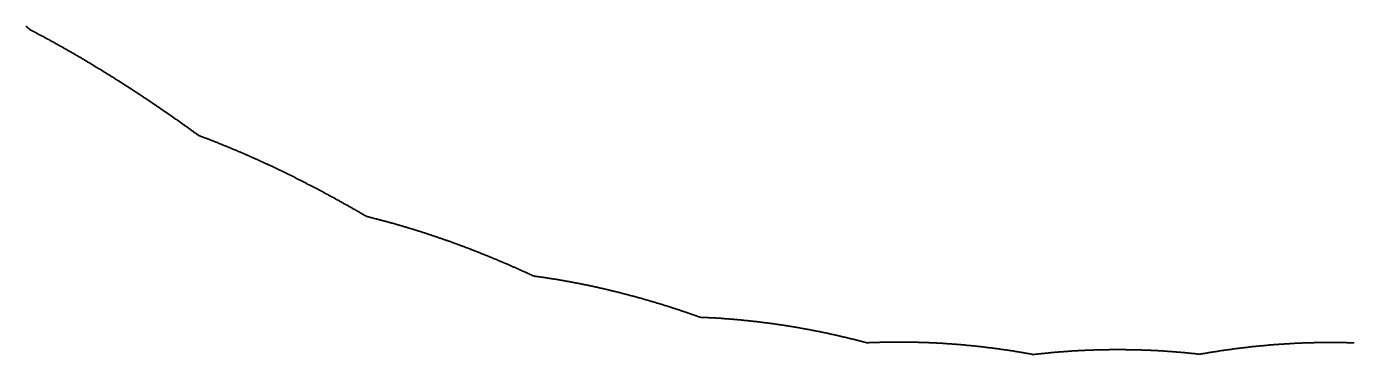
# Model space of a CAD drawing. Header units: metres. Extents: x 0 to 360, y 46 to 216.
# Drawn here: x 135.01 to 146.25, y 53.09 to 55.87 of the extents above; entities that cross this region are included whole.
import ezdxf

# ---------------------------------------------------------------- set-up
doc = ezdxf.new("R2010")
doc.units = ezdxf.units.M

msp = doc.modelspace()

# ---------------------------------------------------------------- linework, layer by layer
for p in [(135.009, 55.867), (135.015, 55.862), (135.021, 55.856), (135.026, 55.851), (135.032, 55.846), (135.038, 55.841), (135.044, 55.837), (135.05, 55.834), (135.056, 55.831), (135.061, 55.828), (135.067, 55.825), (135.073, 55.822), (135.079, 55.819), (135.085, 55.816), (135.091, 55.813), (135.097, 55.81), (135.102, 55.806), (135.108, 55.803), (135.114, 55.8), (135.12, 55.797), (135.126, 55.794), (135.132, 55.791), (135.137, 55.788), (135.143, 55.784), (135.149, 55.781), (135.155, 55.778), (135.161, 55.775), (135.167, 55.772), (135.173, 55.769), (135.178, 55.765), (135.184, 55.762), (135.19, 55.759), (135.196, 55.756), (135.202, 55.753), (135.208, 55.749), (135.213, 55.746), (135.219, 55.743), (135.225, 55.74), (135.231, 55.737), (135.237, 55.733), (135.243, 55.73), (135.249, 55.727), (135.254, 55.724), (135.26, 55.72), (135.266, 55.717), (135.272, 55.714), (135.278, 55.711), (135.284, 55.707), (135.29, 55.704), (135.295, 55.701), (135.301, 55.697), (135.307, 55.694), (135.313, 55.691), (135.319, 55.688), (135.325, 55.684), (135.33, 55.681), (135.336, 55.678), (135.342, 55.674), (135.348, 55.671), (135.354, 55.668), (135.36, 55.664), (135.366, 55.661), (135.371, 55.658), (135.377, 55.654), (135.383, 55.651), (135.389, 55.647), (135.395, 55.644), (135.401, 55.641), (135.406, 55.637), (135.412, 55.634), (135.418, 55.631), (135.424, 55.627), (135.43, 55.624), (135.436, 55.62), (135.442, 55.617), (135.447, 55.614), (135.453, 55.61), (135.459, 55.607), (135.465, 55.603), (135.471, 55.6), (135.477, 55.596), (135.483, 55.593), (135.488, 55.589), (135.494, 55.586), (135.5, 55.583), (135.506, 55.579), (135.512, 55.576), (135.518, 55.572), (135.523, 55.569), (135.529, 55.565), (135.535, 55.562), (135.541, 55.558), (135.547, 55.555), (135.553, 55.551), (135.559, 55.548), (135.564, 55.544), (135.57, 55.541), (135.576, 55.537), (135.582, 55.533), (135.588, 55.53), (135.594, 55.526), (135.6, 55.523), (135.605, 55.519), (135.611, 55.516), (135.617, 55.512), (135.623, 55.509), (135.629, 55.505), (135.635, 55.501), (135.64, 55.498), (135.646, 55.494), (135.652, 55.491), (135.658, 55.487), (135.664, 55.483), (135.67, 55.48), (135.676, 55.476), (135.681, 55.473), (135.687, 55.469), (135.693, 55.465), (135.699, 55.462), (135.705, 55.458), (135.711, 55.454), (135.717, 55.451), (135.722, 55.447), (135.728, 55.444), (135.734, 55.44), (135.74, 55.436), (135.746, 55.433), (135.752, 55.429), (135.757, 55.425), (135.763, 55.421), (135.769, 55.418), (135.775, 55.414), (135.781, 55.41), (135.787, 55.407), (135.793, 55.403), (135.798, 55.399), (135.804, 55.396), (135.81, 55.392), (135.816, 55.388), (135.822, 55.384), (135.828, 55.381), (135.834, 55.377), (135.839, 55.373), (135.845, 55.369), (135.851, 55.366), (135.857, 55.362), (135.863, 55.358), (135.869, 55.354), (135.874, 55.35), (135.88, 55.347), (135.886, 55.343), (135.892, 55.339), (135.898, 55.335), (135.904, 55.332), (135.91, 55.328), (135.915, 55.324), (135.921, 55.32), (135.927, 55.316), (135.933, 55.312), (135.939, 55.309), (135.945, 55.305), (135.951, 55.301), (135.956, 55.297), (135.962, 55.293), (135.968, 55.289), (135.974, 55.285), (135.98, 55.282), (135.986, 55.278), (135.991, 55.274), (135.997, 55.27), (136.003, 55.266), (136.009, 55.262), (136.015, 55.258), (136.021, 55.254), (136.027, 55.25), (136.032, 55.247), (136.038, 55.243), (136.044, 55.239), (136.05, 55.235), (136.056, 55.231), (136.062, 55.227), (136.068, 55.223), (136.073, 55.219), (136.079, 55.215), (136.085, 55.211), (136.091, 55.207), (136.097, 55.203), (136.103, 55.199), (136.109, 55.195), (136.114, 55.191), (136.12, 55.187), (136.126, 55.183), (136.132, 55.179), (136.138, 55.175), (136.144, 55.171), (136.149, 55.167), (136.155, 55.163), (136.161, 55.159), (136.167, 55.155), (136.173, 55.151), (136.179, 55.147), (136.185, 55.143), (136.19, 55.139), (136.196, 55.135), (136.202, 55.131), (136.208, 55.127), (136.214, 55.123), (136.22, 55.119), (136.226, 55.115), (136.231, 55.111), (136.237, 55.107), (136.243, 55.103), (136.249, 55.098), (136.255, 55.094), (136.261, 55.09), (136.266, 55.086), (136.272, 55.082), (136.278, 55.078), (136.284, 55.074), (136.29, 55.07), (136.296, 55.066), (136.302, 55.061), (136.307, 55.057), (136.313, 55.053), (136.319, 55.049), (136.325, 55.045), (136.331, 55.041), (136.337, 55.037), (136.343, 55.032), (136.348, 55.028), (136.354, 55.024), (136.36, 55.02), (136.366, 55.016), (136.372, 55.012), (136.378, 55.007), (136.384, 55.003), (136.389, 54.999), (136.395, 54.995), (136.401, 54.991), (136.407, 54.986), (136.413, 54.982), (136.419, 54.978), (136.424, 54.974), (136.43, 54.969), (136.436, 54.965), (136.442, 54.961), (136.448, 54.957), (136.454, 54.952), (136.46, 54.948), (136.465, 54.944), (136.471, 54.941), (136.477, 54.939), (136.483, 54.937), (136.489, 54.935), (136.495, 54.932), (136.501, 54.93), (136.506, 54.928), (136.512, 54.926), (136.518, 54.924), (136.524, 54.921), (136.53, 54.919), (136.536, 54.917), (136.542, 54.915), (136.547, 54.912), (136.553, 54.91), (136.559, 54.908), (136.565, 54.906), (136.571, 54.903), (136.577, 54.901), (136.582, 54.899), (136.588, 54.896), (136.594, 54.894), (136.6, 54.892), (136.606, 54.889), (136.612, 54.887), (136.618, 54.885), (136.623, 54.882), (136.629, 54.88), (136.635, 54.878), (136.641, 54.875), (136.647, 54.873), (136.653, 54.871), (136.659, 54.868), (136.664, 54.866), (136.67, 54.864), (136.676, 54.861), (136.682, 54.859), (136.688, 54.856), (136.694, 54.854), (136.7, 54.852), (136.705, 54.849), (136.711, 54.847), (136.717, 54.844), (136.723, 54.842), (136.729, 54.84), (136.735, 54.837), (136.741, 54.835), (136.746, 54.832), (136.752, 54.83), (136.758, 54.827), (136.764, 54.825), (136.77, 54.822), (136.776, 54.82), (136.781, 54.818), (136.787, 54.815), (136.793, 54.813), (136.799, 54.81), (136.805, 54.808), (136.811, 54.805), (136.817, 54.803), (136.822, 54.8), (136.828, 54.798), (136.834, 54.795), (136.84, 54.793), (136.846, 54.79), (136.852, 54.787), (136.858, 54.785), (136.863, 54.782), (136.869, 54.78), (136.875, 54.777), (136.881, 54.775), (136.887, 54.772), (136.893, 54.77), (136.899, 54.767), (136.904, 54.764), (136.91, 54.762), (136.916, 54.759), (136.922, 54.757), (136.928, 54.754), (136.934, 54.751), (136.94, 54.749), (136.945, 54.746), (136.951, 54.743), (136.957, 54.741), (136.963, 54.738), (136.969, 54.736), (136.975, 54.733), (136.981, 54.73), (136.986, 54.728), (136.992, 54.725), (136.998, 54.722), (137.004, 54.72), (137.01, 54.717), (137.016, 54.714), (137.022, 54.712), (137.027, 54.709), (137.033, 54.706), (137.039, 54.703), (137.045, 54.701), (137.051, 54.698), (137.057, 54.695), (137.062, 54.693), (137.068, 54.69), (137.074, 54.687), (137.08, 54.684), (137.086, 54.682), (137.092, 54.679), (137.098, 54.676), (137.103, 54.673), (137.109, 54.671), (137.115, 54.668), (137.121, 54.665), (137.127, 54.662), (137.133, 54.659), (137.139, 54.657), (137.144, 54.654), (137.15, 54.651), (137.156, 54.648), (137.162, 54.645), (137.168, 54.643), (137.174, 54.64), (137.18, 54.637), (137.185, 54.634), (137.191, 54.631), (137.197, 54.628), (137.203, 54.625), (137.209, 54.623), (137.215, 54.62), (137.221, 54.617), (137.226, 54.614), (137.232, 54.611), (137.238, 54.608), (137.244, 54.605), (137.25, 54.602), (137.256, 54.6), (137.262, 54.597), (137.267, 54.594), (137.273, 54.591), (137.279, 54.588), (137.285, 54.585), (137.291, 54.582), (137.297, 54.579), (137.303, 54.576), (137.308, 54.573), (137.314, 54.57), (137.32, 54.567), (137.326, 54.564), (137.332, 54.561), (137.338, 54.558), (137.344, 54.555), (137.349, 54.552), (137.355, 54.549), (137.361, 54.547), (137.367, 54.544), (137.373, 54.54), (137.379, 54.537), (137.385, 54.534), (137.39, 54.531), (137.396, 54.528), (137.402, 54.525), (137.408, 54.522), (137.414, 54.519), (137.42, 54.516), (137.426, 54.513), (137.431, 54.51), (137.437, 54.507), (137.443, 54.504), (137.449, 54.501), (137.455, 54.498), (137.461, 54.495), (137.466, 54.492), (137.472, 54.489), (137.478, 54.486), (137.484, 54.482), (137.49, 54.479), (137.496, 54.476), (137.502, 54.473), (137.507, 54.47), (137.513, 54.467), (137.519, 54.464), (137.525, 54.461), (137.531, 54.457), (137.537, 54.454), (137.543, 54.451), (137.548, 54.448), (137.554, 54.445), (137.56, 54.442), (137.566, 54.439), (137.572, 54.435), (137.578, 54.432), (137.584, 54.429), (137.589, 54.426), (137.595, 54.423), (137.601, 54.419), (137.607, 54.416), (137.613, 54.413), (137.619, 54.41), (137.625, 54.407), (137.63, 54.403), (137.636, 54.4), (137.642, 54.397), (137.648, 54.394), (137.654, 54.39), (137.66, 54.387), (137.666, 54.384), (137.671, 54.381), (137.677, 54.377), (137.683, 54.374), (137.689, 54.371), (137.695, 54.367), (137.701, 54.364), (137.707, 54.361), (137.712, 54.358), (137.718, 54.354), (137.724, 54.351), (137.73, 54.348), (137.736, 54.344), (137.742, 54.341), (137.748, 54.338), (137.753, 54.334), (137.759, 54.331), (137.765, 54.328), (137.771, 54.324), (137.777, 54.321), (137.783, 54.318), (137.789, 54.314), (137.794, 54.311), (137.8, 54.308), (137.806, 54.304), (137.812, 54.301), (137.818, 54.297), (137.824, 54.294), (137.83, 54.291), (137.835, 54.287), (137.841, 54.284), (137.847, 54.28), (137.853, 54.277), (137.859, 54.274), (137.865, 54.27), (137.871, 54.267), (137.876, 54.263), (137.882, 54.26), (137.888, 54.257), (137.894, 54.255), (137.9, 54.254), (137.906, 54.252), (137.912, 54.251), (137.917, 54.249), (137.923, 54.248), (137.929, 54.246), (137.935, 54.245), (137.941, 54.243), (137.947, 54.242), (137.953, 54.24), (137.958, 54.239), (137.964, 54.237), (137.97, 54.236), (137.976, 54.234), (137.982, 54.233), (137.988, 54.231), (137.994, 54.23), (137.999, 54.228), (138.005, 54.227), (138.011, 54.225), (138.017, 54.224), (138.023, 54.222), (138.029, 54.22), (138.035, 54.219), (138.04, 54.217), (138.046, 54.216), (138.052, 54.214), (138.058, 54.213), (138.064, 54.211), (138.07, 54.209), (138.076, 54.208), (138.081, 54.206), (138.087, 54.205), (138.093, 54.203), (138.099, 54.201), (138.105, 54.2), (138.111, 54.198), (138.117, 54.196), (138.122, 54.195), (138.128, 54.193), (138.134, 54.191), (138.14, 54.19), (138.146, 54.188), (138.152, 54.186), (138.158, 54.185), (138.163, 54.183), (138.169, 54.181), (138.175, 54.18), (138.181, 54.178), (138.187, 54.176), (138.193, 54.174), (138.199, 54.173), (138.204, 54.171), (138.21, 54.169), (138.216, 54.167), (138.222, 54.166), (138.228, 54.164), (138.234, 54.162), (138.24, 54.16), (138.245, 54.159), (138.251, 54.157), (138.257, 54.155), (138.263, 54.153), (138.269, 54.152), (138.275, 54.15), (138.281, 54.148), (138.286, 54.146), (138.292, 54.144), (138.298, 54.143), (138.304, 54.141), (138.31, 54.139), (138.316, 54.137), (138.322, 54.135), (138.327, 54.133), (138.333, 54.132), (138.339, 54.13), (138.345, 54.128), (138.351, 54.126), (138.357, 54.124), (138.363, 54.122), (138.368, 54.12), (138.374, 54.118), (138.38, 54.117), (138.386, 54.115), (138.392, 54.113), (138.398, 54.111), (138.404, 54.109), (138.409, 54.107), (138.415, 54.105), (138.421, 54.103), (138.427, 54.101), (138.433, 54.099), (138.439, 54.097), (138.445, 54.095), (138.451, 54.093), (138.456, 54.091), (138.462, 54.089), (138.468, 54.087), (138.474, 54.085), (138.48, 54.084), (138.486, 54.082), (138.492, 54.08), (138.497, 54.078), (138.503, 54.076), (138.509, 54.073), (138.515, 54.071), (138.521, 54.069), (138.527, 54.067), (138.533, 54.065), (138.538, 54.063), (138.544, 54.061), (138.55, 54.059), (138.556, 54.057), (138.562, 54.055), (138.568, 54.053), (138.574, 54.051), (138.579, 54.049), (138.585, 54.047), (138.591, 54.045), (138.597, 54.043), (138.603, 54.041), (138.609, 54.038), (138.615, 54.036), (138.62, 54.034), (138.626, 54.032), (138.632, 54.03), (138.638, 54.028), (138.644, 54.026), (138.65, 54.024), (138.656, 54.021), (138.661, 54.019), (138.667, 54.017), (138.673, 54.015), (138.679, 54.013), (138.685, 54.011), (138.691, 54.008), (138.697, 54.006), (138.702, 54.004), (138.708, 54.002), (138.714, 54), (138.72, 53.997), (138.726, 53.995), (138.732, 53.993), (138.738, 53.991), (138.744, 53.989), (138.749, 53.986), (138.755, 53.984), (138.761, 53.982), (138.767, 53.98), (138.773, 53.977), (138.779, 53.975), (138.785, 53.973), (138.79, 53.971), (138.796, 53.968), (138.802, 53.966), (138.808, 53.964), (138.814, 53.961), (138.82, 53.959), (138.826, 53.957), (138.831, 53.954), (138.837, 53.952), (138.843, 53.95), (138.849, 53.948), (138.855, 53.945), (138.861, 53.943), (138.867, 53.94), (138.872, 53.938), (138.878, 53.936), (138.884, 53.933), (138.89, 53.931), (138.896, 53.929), (138.902, 53.926), (138.908, 53.924), (138.913, 53.922), (138.919, 53.919), (138.925, 53.917), (138.931, 53.914), (138.937, 53.912), (138.943, 53.91), (138.949, 53.907), (138.954, 53.905), (138.96, 53.902), (138.966, 53.9), (138.972, 53.897), (138.978, 53.895), (138.984, 53.893), (138.99, 53.89), (138.996, 53.888), (139.001, 53.885), (139.007, 53.883), (139.013, 53.88), (139.019, 53.878), (139.025, 53.875), (139.031, 53.873), (139.037, 53.87), (139.042, 53.868), (139.048, 53.865), (139.054, 53.863), (139.06, 53.86), (139.066, 53.858), (139.072, 53.855), (139.078, 53.853), (139.083, 53.85), (139.089, 53.848), (139.095, 53.845), (139.101, 53.843), (139.107, 53.84), (139.113, 53.837), (139.119, 53.835), (139.124, 53.832), (139.13, 53.83), (139.136, 53.827), (139.142, 53.825), (139.148, 53.822), (139.154, 53.819), (139.16, 53.817), (139.165, 53.814), (139.171, 53.811), (139.177, 53.809), (139.183, 53.806), (139.189, 53.804), (139.195, 53.801), (139.201, 53.798), (139.207, 53.796), (139.212, 53.793), (139.218, 53.79), (139.224, 53.788), (139.23, 53.785), (139.236, 53.782), (139.242, 53.78), (139.248, 53.777), (139.253, 53.774), (139.259, 53.772), (139.265, 53.769), (139.271, 53.766), (139.277, 53.764), (139.283, 53.761), (139.289, 53.758), (139.294, 53.755), (139.3, 53.753), (139.306, 53.751), (139.312, 53.75), (139.318, 53.749), (139.324, 53.748), (139.33, 53.747), (139.335, 53.747), (139.341, 53.746), (139.347, 53.745), (139.353, 53.744), (139.359, 53.743), (139.365, 53.742), (139.371, 53.742), (139.376, 53.741), (139.382, 53.74), (139.388, 53.739), (139.394, 53.738), (139.4, 53.737), (139.406, 53.736), (139.412, 53.735), (139.418, 53.735), (139.423, 53.734), (139.429, 53.733), (139.435, 53.732), (139.441, 53.731), (139.447, 53.73), (139.453, 53.729), (139.459, 53.728), (139.464, 53.727), (139.47, 53.726), (139.476, 53.725), (139.482, 53.724), (139.488, 53.723), (139.494, 53.723), (139.5, 53.722), (139.505, 53.721), (139.511, 53.72), (139.517, 53.719), (139.523, 53.718), (139.529, 53.717), (139.535, 53.716), (139.541, 53.715), (139.547, 53.714), (139.552, 53.713), (139.558, 53.712), (139.564, 53.711), (139.57, 53.71), (139.576, 53.708), (139.582, 53.707), (139.588, 53.706), (139.593, 53.705), (139.599, 53.704), (139.605, 53.703), (139.611, 53.702), (139.617, 53.701), (139.623, 53.7), (139.629, 53.699), (139.634, 53.698), (139.64, 53.697), (139.646, 53.696), (139.652, 53.694), (139.658, 53.693), (139.664, 53.692), (139.67, 53.691), (139.675, 53.69), (139.681, 53.689), (139.687, 53.688), (139.693, 53.686), (139.699, 53.685), (139.705, 53.684), (139.711, 53.683), (139.717, 53.682), (139.722, 53.681), (139.728, 53.679), (139.734, 53.678), (139.74, 53.677), (139.746, 53.676), (139.752, 53.675), (139.758, 53.673), (139.763, 53.672), (139.769, 53.671), (139.775, 53.67), (139.781, 53.669), (139.787, 53.667), (139.793, 53.666), (139.799, 53.665), (139.804, 53.664), (139.81, 53.662), (139.816, 53.661), (139.822, 53.66), (139.828, 53.658), (139.834, 53.657), (139.84, 53.656), (139.846, 53.655), (139.851, 53.653), (139.857, 53.652), (139.863, 53.651), (139.869, 53.649), (139.875, 53.648), (139.881, 53.647), (139.887, 53.645), (139.892, 53.644), (139.898, 53.643), (139.904, 53.641), (139.91, 53.64), (139.916, 53.639), (139.922, 53.637), (139.928, 53.636), (139.934, 53.634), (139.939, 53.633), (139.945, 53.632), (139.951, 53.63), (139.957, 53.629), (139.963, 53.627), (139.969, 53.626), (139.975, 53.625), (139.98, 53.623), (139.986, 53.622), (139.992, 53.62), (139.998, 53.619), (140.004, 53.617), (140.01, 53.616), (140.016, 53.615), (140.021, 53.613), (140.027, 53.612), (140.033, 53.61), (140.039, 53.609), (140.045, 53.607), (140.051, 53.606), (140.057, 53.604), (140.063, 53.603), (140.068, 53.601), (140.074, 53.6), (140.08, 53.598), (140.086, 53.597), (140.092, 53.595), (140.098, 53.594), (140.104, 53.592), (140.109, 53.59), (140.115, 53.589), (140.121, 53.587), (140.127, 53.586), (140.133, 53.584), (140.139, 53.583), (140.145, 53.581), (140.151, 53.579), (140.156, 53.578), (140.162, 53.576), (140.168, 53.575), (140.174, 53.573), (140.18, 53.571), (140.186, 53.57), (140.192, 53.568), (140.197, 53.567), (140.203, 53.565), (140.209, 53.563), (140.215, 53.562), (140.221, 53.56), (140.227, 53.558), (140.233, 53.557), (140.238, 53.555), (140.244, 53.553), (140.25, 53.552), (140.256, 53.55), (140.262, 53.548), (140.268, 53.547), (140.274, 53.545), (140.28, 53.543), (140.285, 53.541), (140.291, 53.54), (140.297, 53.538), (140.303, 53.536), (140.309, 53.535), (140.315, 53.533), (140.321, 53.531), (140.326, 53.529), (140.332, 53.528), (140.338, 53.526), (140.344, 53.524), (140.35, 53.522), (140.356, 53.521), (140.362, 53.519), (140.368, 53.517), (140.373, 53.515), (140.379, 53.513), (140.385, 53.512), (140.391, 53.51), (140.397, 53.508), (140.403, 53.506), (140.409, 53.504), (140.414, 53.502), (140.42, 53.501), (140.426, 53.499), (140.432, 53.497), (140.438, 53.495), (140.444, 53.493), (140.45, 53.491), (140.456, 53.49), (140.461, 53.488), (140.467, 53.486), (140.473, 53.484), (140.479, 53.482), (140.485, 53.48), (140.491, 53.478), (140.497, 53.476), (140.502, 53.474), (140.508, 53.472), (140.514, 53.471), (140.52, 53.469), (140.526, 53.467), (140.532, 53.465), (140.538, 53.463), (140.544, 53.461), (140.549, 53.459), (140.555, 53.457), (140.561, 53.455), (140.567, 53.453), (140.573, 53.451), (140.579, 53.449), (140.585, 53.447), (140.59, 53.445), (140.596, 53.443), (140.602, 53.441), (140.608, 53.439), (140.614, 53.437), (140.62, 53.435), (140.626, 53.433), (140.632, 53.431), (140.637, 53.429), (140.643, 53.427), (140.649, 53.425), (140.655, 53.423), (140.661, 53.421), (140.667, 53.419), (140.673, 53.417), (140.678, 53.414), (140.684, 53.412), (140.69, 53.41), (140.696, 53.408), (140.702, 53.406), (140.708, 53.404), (140.714, 53.402), (140.72, 53.401), (140.725, 53.4), (140.731, 53.4), (140.737, 53.4), (140.743, 53.4), (140.749, 53.399), (140.755, 53.399), (140.761, 53.399), (140.766, 53.399), (140.772, 53.398), (140.778, 53.398), (140.784, 53.398), (140.79, 53.397), (140.796, 53.397), (140.802, 53.397), (140.808, 53.397), (140.813, 53.396), (140.819, 53.396), (140.825, 53.396), (140.831, 53.395), (140.837, 53.395), (140.843, 53.395), (140.849, 53.394), (140.854, 53.394), (140.86, 53.393), (140.866, 53.393), (140.872, 53.393), (140.878, 53.392), (140.884, 53.392), (140.89, 53.392), (140.896, 53.391), (140.901, 53.391), (140.907, 53.39), (140.913, 53.39), (140.919, 53.39), (140.925, 53.389), (140.931, 53.389), (140.937, 53.388), (140.942, 53.388), (140.948, 53.387), (140.954, 53.387), (140.96, 53.387), (140.966, 53.386), (140.972, 53.386), (140.978, 53.385), (140.984, 53.385), (140.989, 53.384), (140.995, 53.384), (141.001, 53.383), (141.007, 53.383), (141.013, 53.382), (141.019, 53.382), (141.025, 53.381), (141.03, 53.381), (141.036, 53.38), (141.042, 53.38), (141.048, 53.379), (141.054, 53.379), (141.06, 53.378), (141.066, 53.377), (141.072, 53.377), (141.077, 53.376), (141.083, 53.376), (141.089, 53.375), (141.095, 53.375), (141.101, 53.374), (141.107, 53.373), (141.113, 53.373), (141.119, 53.372), (141.124, 53.372), (141.13, 53.371), (141.136, 53.37), (141.142, 53.37), (141.148, 53.369), (141.154, 53.368), (141.16, 53.368), (141.165, 53.367), (141.171, 53.366), (141.177, 53.366), (141.183, 53.365), (141.189, 53.364), (141.195, 53.364), (141.201, 53.363), (141.207, 53.362), (141.212, 53.362), (141.218, 53.361), (141.224, 53.36), (141.23, 53.36), (141.236, 53.359), (141.242, 53.358), (141.248, 53.357), (141.254, 53.357), (141.259, 53.356), (141.265, 53.355), (141.271, 53.354), (141.277, 53.354), (141.283, 53.353), (141.289, 53.352), (141.295, 53.351), (141.3, 53.351), (141.306, 53.35), (141.312, 53.349), (141.318, 53.348), (141.324, 53.347), (141.33, 53.347), (141.336, 53.346), (141.342, 53.345), (141.347, 53.344), (141.353, 53.343), (141.359, 53.342), (141.365, 53.342), (141.371, 53.341), (141.377, 53.34), (141.383, 53.339), (141.389, 53.338), (141.394, 53.337), (141.4, 53.336), (141.406, 53.336), (141.412, 53.335), (141.418, 53.334), (141.424, 53.333), (141.43, 53.332), (141.435, 53.331), (141.441, 53.33), (141.447, 53.329), (141.453, 53.328), (141.459, 53.327), (141.465, 53.326), (141.471, 53.326), (141.477, 53.325), (141.482, 53.324), (141.488, 53.323), (141.494, 53.322), (141.5, 53.321), (141.506, 53.32), (141.512, 53.319), (141.518, 53.318), (141.524, 53.317), (141.529, 53.316), (141.535, 53.315), (141.541, 53.314), (141.547, 53.313), (141.553, 53.312), (141.559, 53.311), (141.565, 53.31), (141.57, 53.309), (141.576, 53.308), (141.582, 53.307), (141.588, 53.306), (141.594, 53.304), (141.6, 53.303), (141.606, 53.302), (141.612, 53.301), (141.617, 53.3), (141.623, 53.299), (141.629, 53.298), (141.635, 53.297), (141.641, 53.296), (141.647, 53.295), (141.653, 53.294), (141.659, 53.292), (141.664, 53.291), (141.67, 53.29), (141.676, 53.289), (141.682, 53.288), (141.688, 53.287), (141.694, 53.286), (141.7, 53.284), (141.706, 53.283), (141.711, 53.282), (141.717, 53.281), (141.723, 53.28), (141.729, 53.279), (141.735, 53.277), (141.741, 53.276), (141.747, 53.275), (141.752, 53.274), (141.758, 53.273), (141.764, 53.271), (141.77, 53.27), (141.776, 53.269), (141.782, 53.268), (141.788, 53.266), (141.794, 53.265), (141.799, 53.264), (141.805, 53.263), (141.811, 53.261), (141.817, 53.26), (141.823, 53.259), (141.829, 53.257), (141.835, 53.256), (141.841, 53.255), (141.846, 53.254), (141.852, 53.252), (141.858, 53.251), (141.864, 53.25), (141.87, 53.248), (141.876, 53.247), (141.882, 53.246), (141.888, 53.244), (141.893, 53.243), (141.899, 53.242), (141.905, 53.24), (141.911, 53.239), (141.917, 53.238), (141.923, 53.236), (141.929, 53.235), (141.934, 53.233), (141.94, 53.232), (141.946, 53.231), (141.952, 53.229), (141.958, 53.228), (141.964, 53.226), (141.97, 53.225), (141.976, 53.224), (141.981, 53.222), (141.987, 53.221), (141.993, 53.219), (141.999, 53.218), (142.005, 53.216), (142.011, 53.215), (142.017, 53.214), (142.023, 53.212), (142.028, 53.211), (142.034, 53.209), (142.04, 53.208), (142.046, 53.206), (142.052, 53.205), (142.058, 53.203), (142.064, 53.202), (142.07, 53.2), (142.075, 53.199), (142.081, 53.197), (142.087, 53.196), (142.093, 53.194), (142.099, 53.193), (142.105, 53.191), (142.111, 53.189), (142.117, 53.188), (142.122, 53.186), (142.128, 53.185), (142.134, 53.185), (142.14, 53.185), (142.146, 53.185), (142.152, 53.186), (142.158, 53.186), (142.164, 53.186), (142.169, 53.186), (142.175, 53.187), (142.181, 53.187), (142.187, 53.187), (142.193, 53.187), (142.199, 53.187), (142.205, 53.188), (142.21, 53.188), (142.216, 53.188), (142.222, 53.188), (142.228, 53.188), (142.234, 53.188), (142.24, 53.189), (142.246, 53.189), (142.252, 53.189), (142.257, 53.189), (142.263, 53.189), (142.269, 53.189), (142.275, 53.189), (142.281, 53.19), (142.287, 53.19), (142.293, 53.19), (142.299, 53.19), (142.304, 53.19), (142.31, 53.19), (142.316, 53.19), (142.322, 53.19), (142.328, 53.19), (142.334, 53.19), (142.34, 53.19), (142.346, 53.191), (142.351, 53.191), (142.357, 53.191), (142.363, 53.191), (142.369, 53.191), (142.375, 53.191), (142.381, 53.191), (142.387, 53.191), (142.393, 53.191), (142.398, 53.191), (142.404, 53.191), (142.41, 53.191), (142.416, 53.191), (142.422, 53.191), (142.428, 53.191), (142.434, 53.191), (142.44, 53.191), (142.445, 53.191), (142.451, 53.191), (142.457, 53.191), (142.463, 53.19), (142.469, 53.19), (142.475, 53.19), (142.481, 53.19), (142.487, 53.19), (142.492, 53.19), (142.498, 53.19), (142.504, 53.19), (142.51, 53.19), (142.516, 53.19), (142.522, 53.19), (142.528, 53.189), (142.534, 53.189), (142.539, 53.189), (142.545, 53.189), (142.551, 53.189), (142.557, 53.189), (142.563, 53.189), (142.569, 53.188), (142.575, 53.188), (142.581, 53.188), (142.586, 53.188), (142.592, 53.188), (142.598, 53.188), (142.604, 53.187), (142.61, 53.187), (142.616, 53.187), (142.622, 53.187), (142.628, 53.187), (142.633, 53.186), (142.639, 53.186), (142.645, 53.186), (142.651, 53.186), (142.657, 53.185), (142.663, 53.185), (142.669, 53.185), (142.675, 53.185), (142.68, 53.184), (142.686, 53.184), (142.692, 53.184), (142.698, 53.184), (142.704, 53.183), (142.71, 53.183), (142.716, 53.183), (142.722, 53.182), (142.727, 53.182), (142.733, 53.182), (142.739, 53.181), (142.745, 53.181), (142.751, 53.181), (142.757, 53.18), (142.763, 53.18), (142.769, 53.18), (142.774, 53.179), (142.78, 53.179), (142.786, 53.179), (142.792, 53.178), (142.798, 53.178), (142.804, 53.178), (142.81, 53.177), (142.816, 53.177), (142.821, 53.176), (145.692, 53.176), (145.697, 53.177), (145.703, 53.177), (145.709, 53.177), (145.715, 53.178), (145.721, 53.178), (145.727, 53.178), (145.733, 53.179), (145.739, 53.179), (145.745, 53.179), (145.75, 53.179), (145.756, 53.18), (145.762, 53.18), (145.768, 53.18), (145.774, 53.181), (145.78, 53.181), (145.786, 53.181), (145.792, 53.181), (145.798, 53.182), (145.803, 53.182), (145.809, 53.182), (145.815, 53.182), (145.821, 53.183), (145.827, 53.183), (145.833, 53.183), (145.839, 53.183), (145.845, 53.183), (145.851, 53.184), (145.856, 53.184), (145.862, 53.184), (145.868, 53.184), (145.874, 53.184), (145.88, 53.185), (145.886, 53.185), (145.892, 53.185), (145.898, 53.185), (145.904, 53.185), (145.91, 53.185), (145.915, 53.185), (145.921, 53.186), (145.927, 53.186), (145.933, 53.186), (145.939, 53.186), (145.945, 53.186), (145.951, 53.186), (145.957, 53.186), (145.963, 53.186), (145.968, 53.186), (145.974, 53.187), (145.98, 53.187), (145.986, 53.187), (145.992, 53.187), (145.998, 53.187), (146.004, 53.187), (146.01, 53.187), (146.016, 53.187), (146.021, 53.187), (146.027, 53.187), (146.033, 53.187), (146.039, 53.187), (146.045, 53.187), (146.051, 53.187), (146.057, 53.187), (146.063, 53.187), (146.069, 53.187), (146.074, 53.187), (146.08, 53.187), (146.086, 53.187), (146.092, 53.187), (146.098, 53.187), (146.104, 53.187), (146.11, 53.187), (146.116, 53.187), (146.122, 53.187), (146.127, 53.187), (146.133, 53.187), (146.139, 53.187), (146.145, 53.186), (146.151, 53.186), (146.157, 53.186), (146.163, 53.186), (146.169, 53.186), (146.175, 53.186), (146.18, 53.186), (146.186, 53.186), (146.192, 53.186), (146.198, 53.185), (146.204, 53.185), (146.21, 53.185), (146.216, 53.185), (146.222, 53.185), (146.228, 53.185), (146.233, 53.185), (146.239, 53.184), (146.245, 53.184), (146.251, 53.184), (142.827, 53.176), (142.833, 53.176), (142.839, 53.175), (142.845, 53.175), (142.851, 53.174), (142.857, 53.174), (142.863, 53.173), (142.868, 53.173), (142.874, 53.173), (142.88, 53.172), (142.886, 53.172), (142.892, 53.171), (142.898, 53.171), (142.904, 53.17), (142.91, 53.17), (142.915, 53.169), (142.921, 53.169), (142.927, 53.168), (142.933, 53.168), (142.939, 53.167), (142.945, 53.167), (142.951, 53.166), (142.957, 53.166), (142.962, 53.165), (142.968, 53.165), (142.974, 53.164), (142.98, 53.163), (142.986, 53.163), (142.992, 53.162), (142.998, 53.162), (143.004, 53.161), (143.009, 53.161), (143.015, 53.16), (143.021, 53.159), (143.027, 53.159), (143.033, 53.158), (143.039, 53.158), (143.045, 53.157), (143.051, 53.156), (143.056, 53.156), (143.062, 53.155), (143.068, 53.154), (143.074, 53.154), (143.08, 53.153), (143.086, 53.153), (143.092, 53.152), (143.098, 53.151), (143.103, 53.151), (143.109, 53.15), (143.115, 53.149), (143.121, 53.148), (143.127, 53.148), (143.133, 53.147), (143.139, 53.146), (143.145, 53.146), (143.15, 53.145), (143.156, 53.144), (143.162, 53.143), (143.168, 53.143), (143.174, 53.142), (143.18, 53.141), (143.186, 53.141), (143.192, 53.14), (143.197, 53.139), (143.203, 53.138), (143.209, 53.137), (143.215, 53.137), (143.221, 53.136), (143.227, 53.135), (143.233, 53.134), (143.239, 53.134), (143.244, 53.133), (143.25, 53.132), (143.256, 53.131), (143.262, 53.13), (143.268, 53.129), (143.274, 53.129), (143.28, 53.128), (143.286, 53.127), (143.292, 53.126), (143.297, 53.125), (143.303, 53.124), (143.309, 53.124), (143.315, 53.123), (143.321, 53.122), (143.327, 53.121), (143.333, 53.12), (143.339, 53.119), (143.344, 53.118), (143.35, 53.117), (143.356, 53.116), (143.362, 53.115), (143.368, 53.115), (143.374, 53.114), (143.38, 53.113), (143.386, 53.112), (143.391, 53.111), (143.397, 53.11), (143.403, 53.109), (143.409, 53.108), (143.415, 53.107), (143.421, 53.106), (143.427, 53.105), (143.433, 53.104), (143.438, 53.103), (143.444, 53.102), (143.45, 53.101), (143.456, 53.1), (143.462, 53.099), (143.468, 53.098), (143.474, 53.097), (143.48, 53.096), (143.485, 53.095), (143.491, 53.094), (143.497, 53.093), (143.503, 53.092), (143.509, 53.091), (143.515, 53.09), (143.521, 53.089), (143.527, 53.087), (143.532, 53.086), (143.538, 53.085), (143.544, 53.086), (143.55, 53.086), (143.556, 53.087), (143.562, 53.088), (143.568, 53.088), (143.574, 53.089), (143.58, 53.09), (143.585, 53.09), (143.591, 53.091), (143.597, 53.092), (143.603, 53.092), (143.609, 53.093), (143.615, 53.094), (143.621, 53.094), (143.627, 53.095), (143.632, 53.095), (143.638, 53.096), (143.644, 53.096), (143.65, 53.097), (143.656, 53.098), (143.662, 53.098), (143.668, 53.099), (143.674, 53.099), (143.679, 53.1), (143.685, 53.1), (143.691, 53.101), (143.697, 53.102), (143.703, 53.102), (143.709, 53.103), (143.715, 53.103), (143.721, 53.104), (143.726, 53.104), (143.732, 53.105), (143.738, 53.105), (143.744, 53.106), (143.75, 53.106), (143.756, 53.107), (143.762, 53.107), (143.768, 53.108), (143.774, 53.108), (143.779, 53.108), (143.785, 53.109), (143.791, 53.109), (143.797, 53.11), (143.803, 53.11), (143.809, 53.111), (143.815, 53.111), (143.821, 53.112), (143.826, 53.112), (143.832, 53.112), (143.838, 53.113), (143.844, 53.113), (143.85, 53.114), (143.856, 53.114), (143.862, 53.114), (143.868, 53.115), (143.873, 53.115), (143.879, 53.115), (143.885, 53.116), (143.891, 53.116), (143.897, 53.116), (143.903, 53.117), (143.909, 53.117), (143.915, 53.117), (143.92, 53.118), (143.926, 53.118), (143.932, 53.118), (143.938, 53.119), (143.944, 53.119), (143.95, 53.119), (143.956, 53.12), (143.962, 53.12), (143.968, 53.12), (143.973, 53.12), (143.979, 53.121), (143.985, 53.121), (143.991, 53.121), (143.997, 53.121), (144.003, 53.122), (144.009, 53.122), (144.015, 53.122), (144.02, 53.122), (144.026, 53.123), (144.032, 53.123), (144.038, 53.123), (144.044, 53.123), (144.05, 53.123), (144.056, 53.124), (144.062, 53.124), (144.068, 53.124), (144.073, 53.124), (144.079, 53.124), (144.085, 53.125), (144.091, 53.125), (144.097, 53.125), (144.103, 53.125), (144.109, 53.125), (144.115, 53.125), (144.12, 53.125), (144.126, 53.126), (144.132, 53.126), (144.138, 53.126), (144.144, 53.126), (144.15, 53.126), (144.156, 53.126), (144.162, 53.126), (144.167, 53.126), (144.173, 53.126), (144.179, 53.126), (144.185, 53.127), (144.191, 53.127), (144.197, 53.127), (144.203, 53.127), (144.209, 53.127), (144.215, 53.127), (144.22, 53.127), (144.226, 53.127), (144.232, 53.127), (144.238, 53.127), (144.244, 53.127), (144.25, 53.127), (144.256, 53.127), (144.262, 53.127), (144.267, 53.127), (144.273, 53.127), (144.279, 53.127), (144.285, 53.127), (144.291, 53.127), (144.297, 53.127), (144.303, 53.127), (144.309, 53.127), (144.315, 53.127), (144.32, 53.127), (144.326, 53.126), (144.332, 53.126), (144.338, 53.126), (144.344, 53.126), (144.35, 53.126), (144.356, 53.126), (144.362, 53.126), (144.367, 53.126), (144.373, 53.126), (144.379, 53.126), (144.385, 53.125), (144.391, 53.125), (144.397, 53.125), (144.403, 53.125), (144.409, 53.125), (144.415, 53.125), (144.42, 53.125), (144.426, 53.124), (144.432, 53.124), (144.438, 53.124), (144.444, 53.124), (144.45, 53.124), (144.456, 53.124), (144.462, 53.123), (144.467, 53.123), (144.473, 53.123), (144.479, 53.123), (144.485, 53.123), (144.491, 53.122), (144.497, 53.122), (144.503, 53.122), (144.509, 53.122), (144.515, 53.121), (144.52, 53.121), (144.526, 53.121), (144.532, 53.121), (144.538, 53.12), (144.544, 53.12), (144.55, 53.12), (144.556, 53.119), (144.562, 53.119), (144.567, 53.119), (144.573, 53.119), (144.579, 53.118), (144.585, 53.118), (144.591, 53.118), (144.597, 53.117), (144.603, 53.117), (144.609, 53.117), (144.615, 53.116), (144.62, 53.116), (144.626, 53.116), (144.632, 53.115), (144.638, 53.115), (144.644, 53.114), (144.65, 53.114), (144.656, 53.114), (144.662, 53.113), (144.667, 53.113), (144.673, 53.113), (144.679, 53.112), (144.685, 53.112), (144.691, 53.111), (144.697, 53.111), (144.703, 53.11), (144.709, 53.11), (144.715, 53.11), (144.72, 53.109), (144.726, 53.109), (144.732, 53.108), (144.738, 53.108), (144.744, 53.107), (144.75, 53.107), (144.756, 53.106), (144.762, 53.106), (144.768, 53.105), (144.773, 53.105), (144.779, 53.104), (144.785, 53.104), (144.791, 53.103), (144.797, 53.103), (144.803, 53.102), (144.809, 53.102), (144.815, 53.101), (144.82, 53.101), (144.826, 53.1), (144.832, 53.1), (144.838, 53.099), (144.844, 53.099), (144.85, 53.098), (144.856, 53.097), (144.862, 53.097), (144.868, 53.096), (144.873, 53.096), (144.879, 53.095), (144.885, 53.094), (144.891, 53.094), (144.897, 53.093), (144.903, 53.093), (144.909, 53.092), (144.915, 53.091), (144.92, 53.091), (144.926, 53.09), (144.932, 53.089), (144.938, 53.089), (144.944, 53.088), (144.95, 53.088), (144.956, 53.088), (144.962, 53.09), (144.968, 53.091), (144.973, 53.092), (144.979, 53.093), (144.985, 53.094), (144.991, 53.095), (144.997, 53.096), (145.003, 53.097), (145.009, 53.098), (145.015, 53.099), (145.021, 53.1), (145.026, 53.101), (145.032, 53.102), (145.038, 53.103), (145.044, 53.104), (145.05, 53.105), (145.056, 53.106), (145.062, 53.107), (145.068, 53.107), (145.073, 53.108), (145.079, 53.109), (145.085, 53.11), (145.091, 53.111), (145.097, 53.112), (145.103, 53.113), (145.109, 53.114), (145.115, 53.115), (145.121, 53.116), (145.126, 53.117), (145.132, 53.118), (145.138, 53.118), (145.144, 53.119), (145.15, 53.12), (145.156, 53.121), (145.162, 53.122), (145.168, 53.123), (145.174, 53.124), (145.179, 53.124), (145.185, 53.125), (145.191, 53.126), (145.197, 53.127), (145.203, 53.128), (145.209, 53.129), (145.215, 53.129), (145.221, 53.13), (145.227, 53.131), (145.232, 53.132), (145.238, 53.133), (145.244, 53.133), (145.25, 53.134), (145.256, 53.135), (145.262, 53.136), (145.268, 53.136), (145.274, 53.137), (145.279, 53.138), (145.285, 53.139), (145.291, 53.139), (145.297, 53.14), (145.303, 53.141), (145.309, 53.142), (145.315, 53.142), (145.321, 53.143), (145.327, 53.144), (145.332, 53.144), (145.338, 53.145), (145.344, 53.146), (145.35, 53.146), (145.356, 53.147), (145.362, 53.148), (145.368, 53.148), (145.374, 53.149), (145.38, 53.15), (145.385, 53.15), (145.391, 53.151), (145.397, 53.152), (145.403, 53.152), (145.409, 53.153), (145.415, 53.154), (145.421, 53.154), (145.427, 53.155), (145.433, 53.155), (145.438, 53.156), (145.444, 53.157), (145.45, 53.157), (145.456, 53.158), (145.462, 53.158), (145.468, 53.159), (145.474, 53.159), (145.48, 53.16), (145.486, 53.16), (145.491, 53.161), (145.497, 53.162), (145.503, 53.162), (145.509, 53.163), (145.515, 53.163), (145.521, 53.164), (145.527, 53.164), (145.533, 53.165), (145.539, 53.165), (145.544, 53.166), (145.55, 53.166), (145.556, 53.167), (145.562, 53.167), (145.568, 53.168), (145.574, 53.168), (145.58, 53.169), (145.586, 53.169), (145.592, 53.169), (145.597, 53.17), (145.603, 53.17), (145.609, 53.171), (145.615, 53.171), (145.621, 53.172), (145.627, 53.172), (145.633, 53.172), (145.639, 53.173), (145.644, 53.173), (145.65, 53.174), (145.656, 53.174), (145.662, 53.174), (145.668, 53.175), (145.674, 53.175), (145.68, 53.175), (145.686, 53.176)]:
    msp.add_point(p)

doc.saveas('drawing.dxf')
